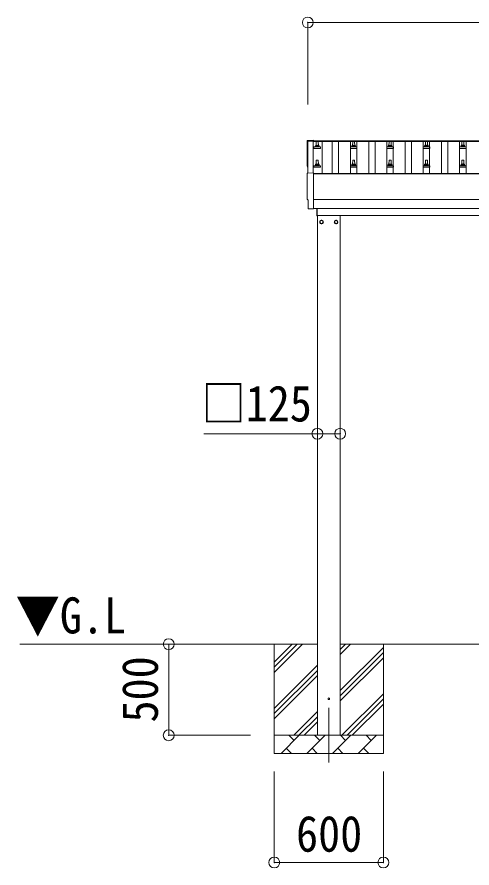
# Model space of a CAD drawing. Units: millimetres at full size, sheet at 1:60. Extents: x -16864 to 16864, y -11640 to 11640.
# Drawn here: x -11607 to -9107, y -8738 to -4065 of the extents above; entities that cross this region are included whole.
import ezdxf
from ezdxf.enums import TextEntityAlignment as Align

# ---------------------------------------------------------------- set-up
doc = ezdxf.new("R2010")
doc.units = ezdxf.units.MM
doc.header["$LTSCALE"] = 60
doc.header["$PDMODE"] = 32
doc.header["$PDSIZE"] = 60
doc.linetypes.add('CHAIN1', pattern=[8, 5, -1, 1, -1])
for name, color, linetype, lineweight in [('0-1_Defpoints', 7, 'CHAIN1', 9), ('0-2_TEXT1', 4, 'Continuous', 9), ('0-3_SHAPE', 7, 'Continuous', 9), ('0-5_ELV2', 5, 'Continuous', 5), ('0-7_PARTS2', 7, 'Continuous', 9), ('0-8_TABLE1', 6, 'Continuous', 9)]:
    doc.layers.add(name, color=color, linetype=linetype, lineweight=lineweight)
doc.styles.add('ＭＳ ゴシック', font='')
doc.styles.get('ＭＳ ゴシック').set_extended_font_data('MS Gothic')

msp = doc.modelspace()

# ---------------------------------------------------------------- linework, layer by layer
at = {"layer": '0-1_Defpoints'}
msp.add_line((-9893.53, -7858.64), (-9893.53, -8207.64), dxfattribs=at)
at = {"layer": '0-2_TEXT1'}
for p, q in [((-9980.03, -4744.53), (-9980.03, -4920.01)), ((-9980.03, -4744.53), (-6934.03, -4744.53)), ((-9980.03, -4748.12), (-6934.03, -4748.12)), ((-10009.6, -4921.56), (-9978.03, -4919.91)), ((-9978.03, -4919.91), (-9978.03, -5118.77)), ((-9978.03, -4924.14), (-6936.03, -4924.14)), ((-9978.03, -4926.03), (-6936.03, -4926.03)), ((-6936.03, -5065.92), (-9978.03, -5065.92)), ((-9997.66, -5118.77), (-10004.58, -5118.4)), ((-9978.03, -5115.74), (-6936.03, -5115.74)), ((-9959.03, -5156.14), (-9959.03, -5115.84)), ((-9957.03, -5115.84), (-9957.03, -5156.14)), ((-9957.03, -5156.14), (-9959.03, -5156.14)), ((-9957.03, -5153.64), (-7061.03, -5153.64)), ((-9956.03, -8008.64), (-9956.03, -5153.64)), ((-9831.03, -5153.64), (-9831.03, -8008.64)), ((-9924.93, -5190.39), (-9925.03, -5190.39)), ((-9924.93, -5190.89), (-9925.03, -5190.89)), ((-9862.12, -5190.39), (-9862.02, -5190.39)), ((-9862.12, -5190.89), (-9862.02, -5190.89))]:
    msp.add_line(p, q, dxfattribs=at)
for points in [[(-10009.6, -4742.13), (-9978.03, -4740.48), (-9978.03, -4744.53)], [(-10009.03, -4921.53), (-10009.03, -4745.49), (-9980.03, -4745.49)], [(-10007.42, -5115.41), (-10007.42, -5068.38), (-10008.02, -5068.38)], [(-9996.92, -5118.49), (-9996.25, -5117.86), (-9978.03, -5118.77)]]:
    msp.add_lwpolyline(points, dxfattribs=at)
for points in [[(-9933.53, -5180.83), (-9942.03, -5185.73), (-9942.03, -5195.55), (-9933.53, -5200.46), (-9925.03, -5195.55), (-9925.03, -5185.73)], [(-9853.53, -5180.83), (-9845.03, -5185.73), (-9845.03, -5195.55), (-9853.53, -5200.46), (-9862.03, -5195.55), (-9862.03, -5185.73)]]:
    msp.add_lwpolyline(points, close=True, dxfattribs=at)
for centre, radius in [((-9933.53, -5190.64), 10), ((-9933.53, -5190.64), 8.5), ((-9853.53, -5190.64), 10), ((-9853.53, -5190.64), 8.5), ((-9893.53, -7808.64), 4.5)]:
    msp.add_circle(centre, radius, dxfattribs=at)
for centre, start, end in [((-9933.53, -5190.64), 111.25399, 128.74601), ((-9933.53, -5190.64), 51.25399, 68.74601), ((-9853.53, -5190.64), 111.25399, 128.74601), ((-9853.53, -5190.64), 51.25399, 68.74601), ((-9933.53, -5190.64), 171.25399, 188.74601), ((-9933.53, -5190.64), 231.25399, 248.74601), ((-9933.53, -5190.64), 291.25399, 308.74601), ((-9933.53, -5190.64), 1.66581, 8.74601), ((-9933.53, -5190.64), 351.25399, 358.33419), ((-9853.53, -5190.64), 171.25399, 178.33419), ((-9853.53, -5190.64), 181.66581, 188.74601), ((-9853.53, -5190.64), 231.25399, 248.74601), ((-9853.53, -5190.64), 291.25399, 308.74601), ((-9853.53, -5190.64), 351.25399, 8.74601)]:
    msp.add_arc(centre, 8.6, start, end, dxfattribs=at)
for centre, major_axis, ratio, start_param, end_param in [((-10009.44, -4745.12), (-3, 0), 0.99863, 4.7647489, 6.2979817), ((-14775.3, -4815.55), (4763.38, 0), 0.99863, 6.2686928, 6.2979817), ((-10008.02, -4884.55), (-4.41, 0), 0.99863, 6.2686928, 7.6252171), ((-10009.44, -4924.56), (-3, 0), 0.99863, 4.7647489, 6.2979817), ((-14775.3, -4994.98), (4763.38, 0), 0.99863, 6.2686928, 6.2979817), ((-10008.02, -5063.98), (-4.41, 0), 0.99863, 6.2686928, 7.8539816), ((-10004.42, -5115.4), (-2.18, -2.07), 0.9974, 5.5252311, 7.0411395), ((-9997.61, -5117.77), (-0.727, -0.69), 0.9974, 0.7579542, 1.5707963)]:
    msp.add_ellipse(centre, major_axis=major_axis, ratio=ratio, start_param=start_param, end_param=end_param, dxfattribs=at)
at = {"layer": '0-3_SHAPE'}
for p, q in [((-9956.03, -7508.64), (-11592.23, -7508.64)), ((-10193.53, -7508.64), (-10193.53, -8108.64)), ((-10193.53, -7607.12), (-10095.05, -7508.64)), ((-10193.53, -7663.69), (-10038.48, -7508.64)), ((-10193.53, -7635.41), (-10066.76, -7508.64)), ((-7083.03, -7508.64), (-9831.03, -7508.64)), ((-9831.03, -7565.75), (-9773.92, -7508.64)), ((-9831.03, -7537.47), (-9802.2, -7508.64)), ((-9593.53, -7508.64), (-9593.53, -8108.64)), ((-9831.03, -7763.74), (-9593.53, -7526.24)), ((-9831.03, -7792.02), (-9593.53, -7554.52)), ((-9831.03, -7820.31), (-9593.53, -7582.81)), ((-10193.53, -7861.68), (-9956.03, -7624.18)), ((-10193.53, -7889.97), (-9956.03, -7652.47)), ((-10193.53, -7918.25), (-9956.03, -7680.75)), ((-9821.37, -8008.64), (-9593.53, -7780.8)), ((-9793.09, -8008.64), (-9593.53, -7809.08)), ((-9764.8, -8008.64), (-9593.53, -7837.37)), ((-10085.93, -8008.64), (-9956.03, -7878.74)), ((-10057.65, -8008.64), (-9956.03, -7907.02)), ((-10029.36, -8008.64), (-9956.03, -7935.31)), ((-10193.53, -8008.64), (-9593.53, -8008.64)), ((-10155.66, -8108.64), (-10055.66, -8008.64)), ((-10084.21, -8037.2), (-10112.77, -8008.64)), ((-10014.24, -8108.64), (-9914.24, -8008.64)), ((-9942.79, -8037.2), (-9971.35, -8008.64)), ((-9872.82, -8108.64), (-9772.82, -8008.64)), ((-9801.37, -8037.2), (-9829.92, -8008.64)), ((-9731.4, -8108.64), (-9631.4, -8008.64)), ((-9659.95, -8037.2), (-9688.5, -8008.64)), ((-10127.11, -8080.09), (-10098.55, -8108.64)), ((-9985.69, -8080.09), (-9957.13, -8108.64)), ((-9844.26, -8080.09), (-9815.71, -8108.64)), ((-9702.84, -8080.09), (-9674.29, -8108.64)), ((-9593.53, -8108.64), (-10193.53, -8108.64))]:
    msp.add_line(p, q, dxfattribs=at)
at = {"layer": '0-5_ELV2'}
for p, q in [((-9963.03, -4771.05), (-9962.3, -4747.52)), ((-9961.3, -4746.55), (-9952.75, -4746.55)), ((-9951.75, -4747.52), (-9951.03, -4771.05)), ((-9763.03, -4771.05), (-9762.3, -4747.52)), ((-9761.3, -4746.55), (-9752.75, -4746.55)), ((-9751.75, -4747.52), (-9751.03, -4771.05)), ((-9563.03, -4771.05), (-9562.3, -4747.52)), ((-9561.3, -4746.55), (-9552.75, -4746.55)), ((-9551.75, -4747.52), (-9551.03, -4771.05)), ((-9363.03, -4771.05), (-9362.3, -4747.52)), ((-9361.3, -4746.55), (-9352.75, -4746.55)), ((-9351.75, -4747.52), (-9351.03, -4771.05)), ((-9163.03, -4771.05), (-9162.3, -4747.52)), ((-9161.3, -4746.55), (-9152.75, -4746.55)), ((-9151.75, -4747.52), (-9151.03, -4771.05)), ((-9975.28, -4786.55), (-9975.28, -4778.83)), ((-9938.78, -4786.55), (-9975.28, -4786.55)), ((-9974.9, -4778.05), (-9939.16, -4778.05)), ((-9974.51, -4777.86), (-9967.79, -4776.23)), ((-9967.41, -4776.05), (-9946.65, -4776.05)), ((-9967.03, -4775.26), (-9967.03, -4771.05)), ((-9966.03, -4771.05), (-9948.03, -4771.05)), ((-9947.03, -4775.26), (-9947.03, -4771.05)), ((-9939.54, -4777.86), (-9946.26, -4776.23)), ((-9938.78, -4786.55), (-9938.78, -4778.83)), ((-9775.28, -4786.55), (-9775.28, -4778.83)), ((-9738.78, -4786.55), (-9775.28, -4786.55)), ((-9774.9, -4778.05), (-9739.16, -4778.05)), ((-9774.51, -4777.86), (-9767.79, -4776.23)), ((-9767.41, -4776.05), (-9746.65, -4776.05)), ((-9767.03, -4775.26), (-9767.03, -4771.05)), ((-9766.03, -4771.05), (-9748.03, -4771.05)), ((-9747.03, -4775.26), (-9747.03, -4771.05)), ((-9739.54, -4777.86), (-9746.26, -4776.23)), ((-9738.78, -4786.55), (-9738.78, -4778.83)), ((-9575.28, -4786.55), (-9575.28, -4778.83)), ((-9538.78, -4786.55), (-9575.28, -4786.55)), ((-9574.9, -4778.05), (-9539.16, -4778.05)), ((-9574.51, -4777.86), (-9567.79, -4776.23)), ((-9567.41, -4776.05), (-9546.65, -4776.05)), ((-9567.03, -4775.26), (-9567.03, -4771.05)), ((-9566.03, -4771.05), (-9548.03, -4771.05)), ((-9547.03, -4775.26), (-9547.03, -4771.05)), ((-9539.54, -4777.86), (-9546.26, -4776.23)), ((-9538.78, -4786.55), (-9538.78, -4778.83)), ((-9375.28, -4786.55), (-9375.28, -4778.83)), ((-9338.78, -4786.55), (-9375.28, -4786.55)), ((-9374.9, -4778.05), (-9339.16, -4778.05)), ((-9374.51, -4777.86), (-9367.79, -4776.23)), ((-9367.41, -4776.05), (-9346.65, -4776.05)), ((-9367.03, -4775.26), (-9367.03, -4771.05)), ((-9366.03, -4771.05), (-9348.03, -4771.05)), ((-9347.03, -4775.26), (-9347.03, -4771.05)), ((-9339.54, -4777.86), (-9346.26, -4776.23)), ((-9338.78, -4786.55), (-9338.78, -4778.83)), ((-9175.28, -4786.55), (-9175.28, -4778.83)), ((-9138.78, -4786.55), (-9175.28, -4786.55)), ((-9174.9, -4778.05), (-9139.16, -4778.05)), ((-9174.51, -4777.86), (-9167.79, -4776.23)), ((-9167.41, -4776.05), (-9146.65, -4776.05)), ((-9167.03, -4775.26), (-9167.03, -4771.05)), ((-9166.03, -4771.05), (-9148.03, -4771.05)), ((-9147.03, -4775.26), (-9147.03, -4771.05)), ((-9139.54, -4777.86), (-9146.26, -4776.23)), ((-9138.78, -4786.55), (-9138.78, -4778.83)), ((-9963.03, -4874.38), (-9962.3, -4850.86)), ((-9961.3, -4849.88), (-9952.75, -4849.88)), ((-9951.75, -4850.86), (-9951.03, -4874.38)), ((-9763.03, -4874.38), (-9762.3, -4850.86)), ((-9761.3, -4849.88), (-9752.75, -4849.88)), ((-9751.75, -4850.86), (-9751.03, -4874.38)), ((-9563.03, -4874.38), (-9562.3, -4850.86)), ((-9561.3, -4849.88), (-9552.75, -4849.88)), ((-9551.75, -4850.86), (-9551.03, -4874.38)), ((-9363.03, -4874.38), (-9362.3, -4850.86)), ((-9361.3, -4849.88), (-9352.75, -4849.88)), ((-9351.75, -4850.86), (-9351.03, -4874.38)), ((-9163.03, -4874.38), (-9162.3, -4850.86)), ((-9161.3, -4849.88), (-9152.75, -4849.88)), ((-9151.75, -4850.86), (-9151.03, -4874.38)), ((-9975.28, -4889.88), (-9975.28, -4882.17)), ((-9938.78, -4889.88), (-9975.28, -4889.88)), ((-9974.9, -4881.38), (-9939.16, -4881.38)), ((-9974.51, -4881.19), (-9967.79, -4879.57)), ((-9967.41, -4879.38), (-9946.65, -4879.38)), ((-9967.03, -4878.59), (-9967.03, -4874.38)), ((-9966.03, -4874.38), (-9948.03, -4874.38)), ((-9947.03, -4878.59), (-9947.03, -4874.38)), ((-9939.54, -4881.19), (-9946.26, -4879.57)), ((-9938.78, -4889.88), (-9938.78, -4882.17)), ((-9775.28, -4889.88), (-9775.28, -4882.17)), ((-9738.78, -4889.88), (-9775.28, -4889.88)), ((-9774.9, -4881.38), (-9739.16, -4881.38)), ((-9774.51, -4881.19), (-9767.79, -4879.57)), ((-9767.41, -4879.38), (-9746.65, -4879.38)), ((-9767.03, -4878.59), (-9767.03, -4874.38)), ((-9766.03, -4874.38), (-9748.03, -4874.38)), ((-9747.03, -4878.59), (-9747.03, -4874.38)), ((-9739.54, -4881.19), (-9746.26, -4879.57)), ((-9738.78, -4889.88), (-9738.78, -4882.17)), ((-9575.28, -4889.88), (-9575.28, -4882.17)), ((-9538.78, -4889.88), (-9575.28, -4889.88)), ((-9574.9, -4881.38), (-9539.16, -4881.38)), ((-9574.51, -4881.19), (-9567.79, -4879.57)), ((-9567.41, -4879.38), (-9546.65, -4879.38)), ((-9567.03, -4878.59), (-9567.03, -4874.38)), ((-9566.03, -4874.38), (-9548.03, -4874.38)), ((-9547.03, -4878.59), (-9547.03, -4874.38)), ((-9539.54, -4881.19), (-9546.26, -4879.57)), ((-9538.78, -4889.88), (-9538.78, -4882.17)), ((-9375.28, -4889.88), (-9375.28, -4882.17)), ((-9338.78, -4889.88), (-9375.28, -4889.88)), ((-9374.9, -4881.38), (-9339.16, -4881.38)), ((-9374.51, -4881.19), (-9367.79, -4879.57)), ((-9367.41, -4879.38), (-9346.65, -4879.38)), ((-9367.03, -4878.59), (-9367.03, -4874.38)), ((-9366.03, -4874.38), (-9348.03, -4874.38)), ((-9347.03, -4878.59), (-9347.03, -4874.38)), ((-9339.54, -4881.19), (-9346.26, -4879.57)), ((-9338.78, -4889.88), (-9338.78, -4882.17)), ((-9175.28, -4889.88), (-9175.28, -4882.17)), ((-9138.78, -4889.88), (-9175.28, -4889.88)), ((-9174.9, -4881.38), (-9139.16, -4881.38)), ((-9174.51, -4881.19), (-9167.79, -4879.57)), ((-9167.41, -4879.38), (-9146.65, -4879.38)), ((-9167.03, -4878.59), (-9167.03, -4874.38)), ((-9166.03, -4874.38), (-9148.03, -4874.38)), ((-9147.03, -4878.59), (-9147.03, -4874.38)), ((-9139.54, -4881.19), (-9146.26, -4879.57)), ((-9138.78, -4889.88), (-9138.78, -4882.17))]:
    msp.add_line(p, q, dxfattribs=at)
at = {"layer": '0-5_ELV2', "color": 4, "lineweight": 9}
for p, q in [((-9930.53, -4748.12), (-9930.53, -4924.14)), ((-9874.53, -4924.14), (-9874.53, -4748.12)), ((-9839.53, -4924.14), (-9839.53, -4748.12)), ((-9774.53, -4924.14), (-9774.53, -4748.12)), ((-9739.53, -4924.14), (-9739.53, -4748.12)), ((-9674.53, -4924.14), (-9674.53, -4748.12)), ((-9639.53, -4924.14), (-9639.53, -4748.12)), ((-9574.53, -4924.14), (-9574.53, -4748.12)), ((-9539.53, -4924.14), (-9539.53, -4748.12)), ((-9474.53, -4924.14), (-9474.53, -4748.12)), ((-9439.53, -4924.14), (-9439.53, -4748.12)), ((-9374.53, -4924.14), (-9374.53, -4748.12)), ((-9339.53, -4924.14), (-9339.53, -4748.12)), ((-9274.53, -4924.14), (-9274.53, -4748.12)), ((-9239.53, -4924.14), (-9239.53, -4748.12)), ((-9174.53, -4924.14), (-9174.53, -4748.12)), ((-9139.53, -4924.14), (-9139.53, -4748.12))]:
    msp.add_line(p, q, dxfattribs=at)
at = {"layer": '0-5_ELV2'}
for centre, radius, start, end in [((-9961.3, -4747.55), 1, 90, 178.60509), ((-9952.75, -4747.55), 1, 1.39491, 90), ((-9761.3, -4747.55), 1, 90, 178.60509), ((-9752.75, -4747.55), 1, 1.39491, 90), ((-9561.3, -4747.55), 1, 90, 178.60509), ((-9552.75, -4747.55), 1, 1.39491, 90), ((-9361.3, -4747.55), 1, 90, 178.60509), ((-9352.75, -4747.55), 1, 1.39491, 90), ((-9161.3, -4747.55), 1, 90, 178.60509), ((-9152.75, -4747.55), 1, 1.39491, 90), ((-9974.28, -4778.83), 1, 103.62699, 180), ((-9968.03, -4775.26), 1, 283.62699, 0), ((-9962.94, -4771.68), 4.13, 90, 171.17633), ((-9966.03, -4772.05), 1, 90, 180), ((-9953.7, -4771.05), 4.83, 133.60282, 180), ((-9960.36, -4771.05), 4.83, 0, 46.39718), ((-9951.11, -4771.68), 4.13, 8.82367, 90), ((-9948.03, -4772.05), 1, 0, 90), ((-9946.03, -4775.26), 1, 180, 256.37301), ((-9939.78, -4778.83), 1, 0, 76.37301), ((-9774.28, -4778.83), 1, 103.62699, 180), ((-9768.03, -4775.26), 1, 283.62699, 0), ((-9762.94, -4771.68), 4.13, 90, 171.17633), ((-9766.03, -4772.05), 1, 90, 180), ((-9753.7, -4771.05), 4.83, 133.60282, 180), ((-9760.36, -4771.05), 4.83, 0, 46.39718), ((-9751.11, -4771.68), 4.13, 8.82367, 90), ((-9748.03, -4772.05), 1, 0, 90), ((-9746.03, -4775.26), 1, 180, 256.37301), ((-9739.78, -4778.83), 1, 0, 76.37301), ((-9574.28, -4778.83), 1, 103.62699, 180), ((-9568.03, -4775.26), 1, 283.62699, 0), ((-9562.94, -4771.68), 4.13, 90, 171.17633), ((-9566.03, -4772.05), 1, 90, 180), ((-9553.7, -4771.05), 4.83, 133.60282, 180), ((-9560.36, -4771.05), 4.83, 0, 46.39718), ((-9551.11, -4771.68), 4.13, 8.82367, 90), ((-9548.03, -4772.05), 1, 0, 90), ((-9546.03, -4775.26), 1, 180, 256.37301), ((-9539.78, -4778.83), 1, 0, 76.37301), ((-9374.28, -4778.83), 1, 103.62699, 180), ((-9368.03, -4775.26), 1, 283.62699, 0), ((-9362.94, -4771.68), 4.13, 90, 171.17633), ((-9366.03, -4772.05), 1, 90, 180), ((-9353.7, -4771.05), 4.83, 133.60282, 180), ((-9360.36, -4771.05), 4.83, 0, 46.39718), ((-9351.11, -4771.68), 4.13, 8.82367, 90), ((-9348.03, -4772.05), 1, 0, 90), ((-9346.03, -4775.26), 1, 180, 256.37301), ((-9339.78, -4778.83), 1, 0, 76.37301), ((-9174.28, -4778.83), 1, 103.62699, 180), ((-9168.03, -4775.26), 1, 283.62699, 0), ((-9162.94, -4771.68), 4.13, 90, 171.17633), ((-9166.03, -4772.05), 1, 90, 180), ((-9153.7, -4771.05), 4.83, 133.60282, 180), ((-9160.36, -4771.05), 4.83, 0, 46.39718), ((-9151.11, -4771.68), 4.13, 8.82367, 90), ((-9148.03, -4772.05), 1, 0, 90), ((-9146.03, -4775.26), 1, 180, 256.37301), ((-9139.78, -4778.83), 1, 0, 76.37301), ((-9961.3, -4850.88), 1, 90, 178.60509), ((-9952.75, -4850.88), 1, 1.39491, 90), ((-9761.3, -4850.88), 1, 90, 178.60509), ((-9752.75, -4850.88), 1, 1.39491, 90), ((-9561.3, -4850.88), 1, 90, 178.60509), ((-9552.75, -4850.88), 1, 1.39491, 90), ((-9361.3, -4850.88), 1, 90, 178.60509), ((-9352.75, -4850.88), 1, 1.39491, 90), ((-9161.3, -4850.88), 1, 90, 178.60509), ((-9152.75, -4850.88), 1, 1.39491, 90), ((-9974.28, -4882.17), 1, 103.62699, 180), ((-9968.03, -4878.59), 1, 283.62699, 0), ((-9962.94, -4875.01), 4.13, 90, 171.17633), ((-9966.03, -4875.38), 1, 90, 180), ((-9953.7, -4874.38), 4.83, 133.60282, 180), ((-9960.36, -4874.38), 4.83, 0, 46.39718), ((-9951.11, -4875.01), 4.13, 8.82367, 90), ((-9948.03, -4875.38), 1, 0, 90), ((-9946.03, -4878.59), 1, 180, 256.37301), ((-9939.78, -4882.17), 1, 0, 76.37301), ((-9774.28, -4882.17), 1, 103.62699, 180), ((-9768.03, -4878.59), 1, 283.62699, 0), ((-9762.94, -4875.01), 4.13, 90, 171.17633), ((-9766.03, -4875.38), 1, 90, 180), ((-9753.7, -4874.38), 4.83, 133.60282, 180), ((-9760.36, -4874.38), 4.83, 0, 46.39718), ((-9751.11, -4875.01), 4.13, 8.82367, 90), ((-9748.03, -4875.38), 1, 0, 90), ((-9746.03, -4878.59), 1, 180, 256.37301), ((-9739.78, -4882.17), 1, 0, 76.37301), ((-9574.28, -4882.17), 1, 103.62699, 180), ((-9568.03, -4878.59), 1, 283.62699, 0), ((-9562.94, -4875.01), 4.13, 90, 171.17633), ((-9566.03, -4875.38), 1, 90, 180), ((-9553.7, -4874.38), 4.83, 133.60282, 180), ((-9560.36, -4874.38), 4.83, 0, 46.39718), ((-9551.11, -4875.01), 4.13, 8.82367, 90), ((-9548.03, -4875.38), 1, 0, 90), ((-9546.03, -4878.59), 1, 180, 256.37301), ((-9539.78, -4882.17), 1, 0, 76.37301), ((-9374.28, -4882.17), 1, 103.62699, 180), ((-9368.03, -4878.59), 1, 283.62699, 0), ((-9362.94, -4875.01), 4.13, 90, 171.17633), ((-9366.03, -4875.38), 1, 90, 180), ((-9353.7, -4874.38), 4.83, 133.60282, 180), ((-9360.36, -4874.38), 4.83, 0, 46.39718), ((-9351.11, -4875.01), 4.13, 8.82367, 90), ((-9348.03, -4875.38), 1, 0, 90), ((-9346.03, -4878.59), 1, 180, 256.37301), ((-9339.78, -4882.17), 1, 0, 76.37301), ((-9174.28, -4882.17), 1, 103.62699, 180), ((-9168.03, -4878.59), 1, 283.62699, 0), ((-9162.94, -4875.01), 4.13, 90, 171.17633), ((-9166.03, -4875.38), 1, 90, 180), ((-9153.7, -4874.38), 4.83, 133.60282, 180), ((-9160.36, -4874.38), 4.83, 0, 46.39718), ((-9151.11, -4875.01), 4.13, 8.82367, 90), ((-9148.03, -4875.38), 1, 0, 90), ((-9146.03, -4878.59), 1, 180, 256.37301), ((-9139.78, -4882.17), 1, 0, 76.37301)]:
    msp.add_arc(centre, radius, start, end, dxfattribs=at)
at = {"layer": '0-8_TABLE1'}
for p, q in [((-10009.03, -4094.53), (-10009.03, -4544.53)), ((-6905.03, -4094.53), (-10009.03, -4094.53)), ((-10773.53, -7508.64), (-10323.53, -7508.64)), ((-10773.53, -8008.64), (-10773.53, -7508.64)), ((-10773.53, -8008.64), (-10323.53, -8008.64)), ((-10193.53, -8707.64), (-10193.53, -8207.64)), ((-9593.53, -8707.64), (-9593.53, -8207.64)), ((-10193.53, -8707.64), (-9593.53, -8707.64))]:
    msp.add_line(p, q, dxfattribs=at)
msp.add_lwpolyline([(-9831.03, -6352.97), (-9956.03, -6352.97), (-10580.6, -6352.97)], dxfattribs=at)
for p in [(-10009.03, -4094.53), (-9956.03, -6352.97), (-9831.03, -6352.97), (-10773.53, -7508.64), (-10773.53, -8008.64), (-10193.53, -8707.64), (-9593.53, -8707.64)]:
    msp.add_point(p, dxfattribs=at)

# ---------------------------------------------------------------- texts
at = {"layer": '0-7_PARTS2', "style": 'ＭＳ ゴシック', "width": 0.9}
msp.add_text('▼G.L', height=197.9, dxfattribs=at).set_placement((-11614.51, -7508.92), align=Align.BOTTOM_LEFT)
at = {"layer": '0-8_TABLE1', "color": 7, "style": 'ＭＳ ゴシック', "width": 0.9}
for s, p in [('□125', (-10593.21, -6345.11)), ('600', (-10073.53, -8707.64))]:
    msp.add_text(s, height=197.9, dxfattribs=at).set_placement(p, align=Align.BOTTOM_LEFT)
msp.add_text('500', height=197.9, rotation=90, dxfattribs=at).set_placement((-10773.53, -7938.64), align=Align.BOTTOM_LEFT)

doc.saveas('drawing.dxf')
